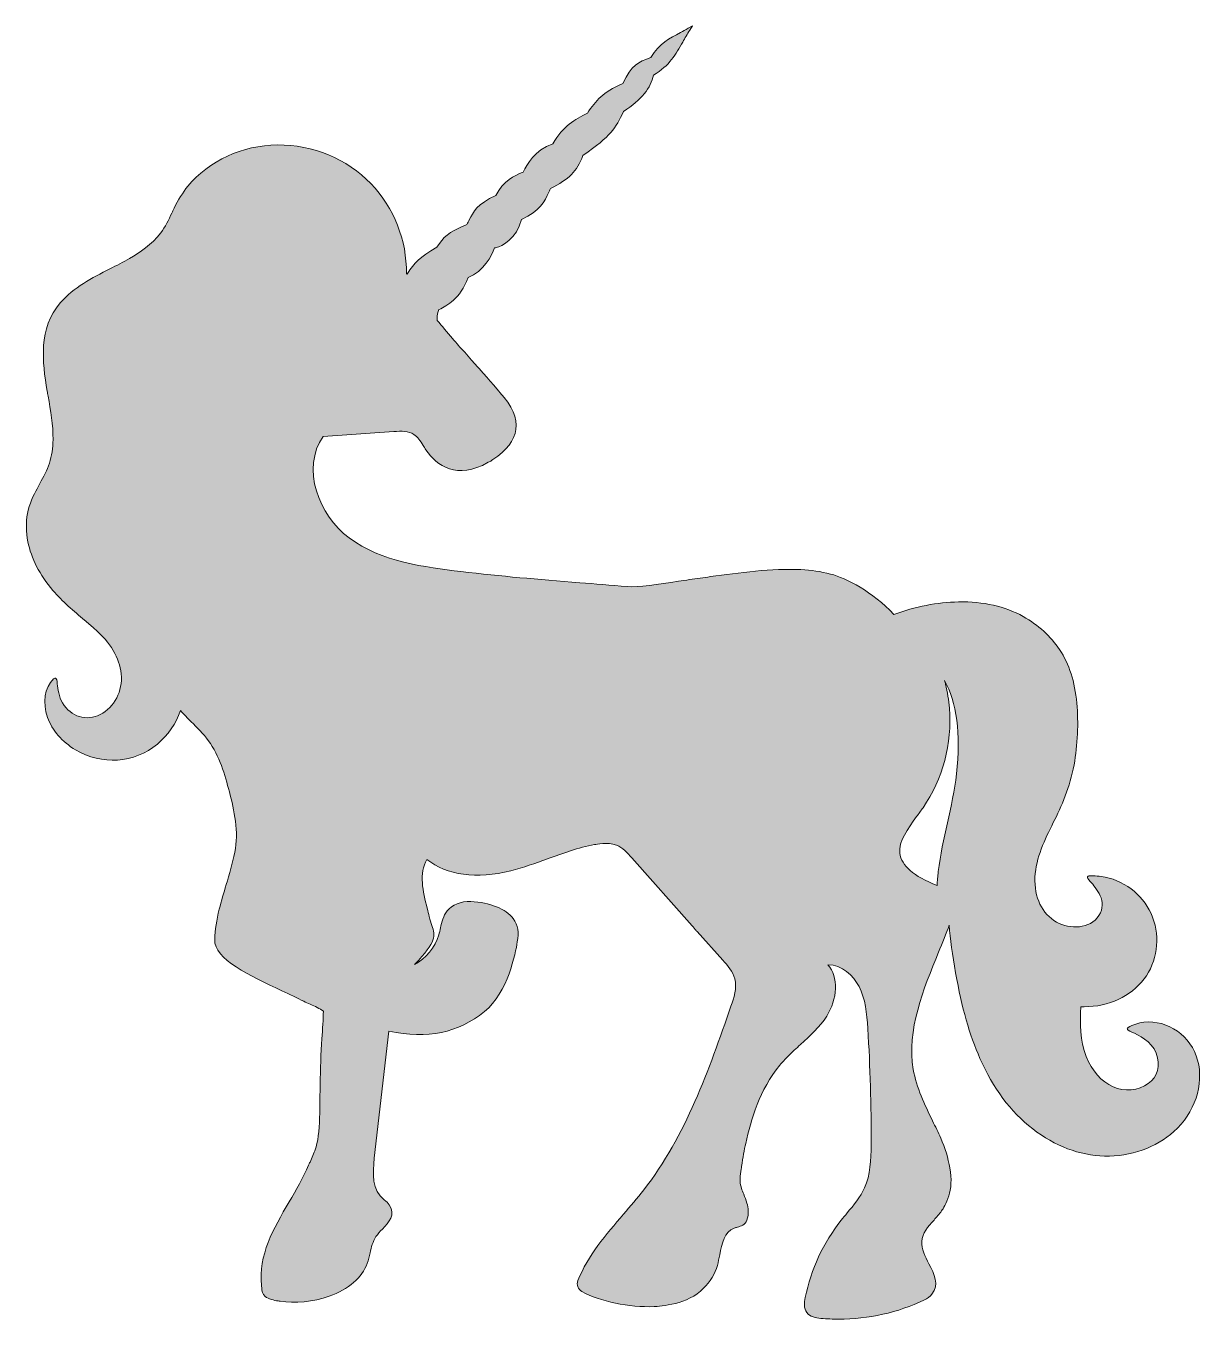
# Model space of a CAD drawing. Header units: millimetres. Extents: x -506 to 1905, y 150 to 589.
# Drawn here: x 1522.3 to 1904.9, y 149.9 to 569.8 of the extents above; entities that cross this region are included whole.
import ezdxf

# ---------------------------------------------------------------- set-up
doc = ezdxf.new("R2010")
doc.units = ezdxf.units.MM
doc.header["$MEASUREMENT"] = 0
doc.layers.add('Layer 1', color=7, linetype='Continuous')

msp = doc.modelspace()

# ---------------------------------------------------------------- hatches: boundary and pattern name
at = {"layer": 'Layer 1'}
h = msp.add_hatch(color=6, dxfattribs=at)
h.dxf.hatch_style = 2
edge = h.paths.add_edge_path()
edge.add_spline(control_points=[(1902.84, 233.98), (1900.8, 241.77), (1893.14, 247.18), (1885.39, 246.31), (1883.62, 246.11), (1881.89, 245.54), (1880.25, 244.62), (1879.99, 244.48), (1879.97, 244.26), (1879.98, 244.17), (1880, 243.78), (1880.36, 243.62), (1881.45, 243.13), (1883.53, 242.21), (1887.86, 240.27), (1889.37, 236.23), (1890.81, 232.33), (1889.82, 228.56), (1886.78, 226.37), (1883.64, 224.11), (1879.05, 223.7), (1875.37, 225.34), (1871.63, 227.02), (1868.46, 230.6), (1866.68, 235.16), (1864.63, 240.4), (1864.61, 246.03), (1864.93, 251.36), (1865.29, 251.35), (1865.65, 251.34), (1866, 251.34), (1874.01, 251.34), (1881.03, 254.58), (1885.42, 260.35), (1889.68, 265.95), (1890.76, 273.63), (1888.22, 280.39), (1885.76, 286.96), (1879.84, 291.96), (1872.77, 293.43), (1871.1, 293.78), (1869.34, 293.91), (1867.52, 293.83), (1867.32, 293.83), (1867.15, 293.72), (1867.08, 293.55), (1866.93, 293.2), (1867.19, 292.9), (1867.97, 292.02), (1869.84, 289.9), (1873.72, 285.48), (1870.77, 280.97), (1867.86, 276.53), (1861.37, 276.4), (1857.03, 278.83), (1852.32, 281.46), (1849.7, 286.92), (1850.02, 293.43), (1850.34, 299.75), (1853.2, 305.54), (1855.97, 311.13), (1858.57, 316.38), (1861.41, 322.72), (1862.69, 329.85), (1863.88, 336.44), (1864.19, 343.4), (1863.6, 349.95), (1862.97, 356.83), (1861.1, 362.67), (1858.02, 367.29), (1855.16, 371.59), (1851.07, 375.31), (1846.17, 378.06), (1840.31, 381.35), (1833.26, 382.94), (1825.23, 382.8), (1818.34, 382.68), (1811.06, 381.26), (1804.19, 378.7), (1797.17, 386.22), (1788.97, 390.41), (1783.61, 391.83), (1780.54, 392.65), (1777.3, 393.14), (1773.99, 393.29), (1764.54, 393.72), (1753.96, 392.27), (1744.62, 390.99), (1743.51, 390.84), (1742.41, 390.69), (1741.33, 390.54), (1739.1, 390.24), (1736.62, 389.86), (1734.21, 389.49), (1727.77, 388.49), (1721.12, 387.46), (1717.67, 387.75), (1712.07, 388.22), (1707.08, 388.63), (1702.25, 389.02), (1688.2, 390.15), (1677.11, 391.05), (1663.56, 392.67), (1652.1, 394.05), (1637.83, 395.76), (1627.32, 403.55), (1617.46, 410.87), (1611.61, 426.18), (1618.89, 436.54), (1618.89, 436.54), (1641.8, 438.1), (1641.8, 438.1), (1644.32, 438.27), (1646.55, 438.32), (1648.32, 437.17), (1649.61, 436.35), (1650.43, 435.03), (1651.3, 433.63), (1651.61, 433.14), (1651.92, 432.63), (1652.26, 432.15), (1655.82, 427.06), (1662.22, 422.23), (1672.5, 428.12), (1672.7, 428.19), (1672.89, 428.27), (1673.07, 428.35), (1673.28, 428.45), (1673.45, 428.59), (1673.58, 428.76), (1673.58, 428.76), (1673.65, 428.8), (1673.65, 428.8), (1673.76, 428.88), (1673.88, 428.95), (1674, 429.03), (1678.48, 431.94), (1680.98, 435.22), (1681.44, 438.76), (1681.92, 442.49), (1680.23, 446.43), (1676.27, 450.8), (1676.27, 450.8), (1676.26, 450.79), (1676.26, 450.79), (1676.04, 451.09), (1670.32, 457.65), (1669.65, 458.42), (1668.51, 459.72), (1663.15, 465.75), (1662.85, 466.01), (1662.85, 466.01), (1662.85, 466.02), (1662.85, 466.02), (1662.16, 466.83), (1661.49, 467.61), (1660.85, 468.35), (1659.03, 470.46), (1657.46, 472.29), (1655.93, 474.2), (1655.85, 474.64), (1655.74, 476.68), (1656.48, 477.69), (1656.48, 477.69), (1656.53, 477.72), (1656.53, 477.72), (1659.21, 479.07), (1663.23, 481.11), (1665.96, 488.11), (1670.97, 490.05), (1673.58, 495.3), (1674.55, 497.75), (1674.7, 497.75), (1674.87, 497.78), (1675.07, 497.83), (1676.87, 498.27), (1681.79, 500.75), (1683.25, 506.92), (1689.5, 509.87), (1690.64, 512.48), (1692.22, 516.07), (1692.36, 516.39), (1692.5, 516.71), (1692.65, 517.03), (1698.84, 520.07), (1701.25, 522.5), (1703.23, 527.73), (1712.5, 534.18), (1713.69, 536.51), (1716.43, 542.02), (1722.25, 545.9), (1725.33, 549.66), (1726.1, 553.83), (1731.39, 556.94), (1733.45, 560.65), (1735.63, 564.58), (1736.35, 565.86), (1737.08, 567.19), (1737.94, 568.49), (1737.94, 568.49), (1738.83, 569.84), (1738.83, 569.84), (1738.83, 569.84), (1737.43, 569.04), (1737.43, 569.04), (1736.56, 568.55), (1735.72, 568.11), (1734.91, 567.68), (1731.3, 565.78), (1728.19, 564.14), (1725.23, 559.59), (1725.23, 559.59), (1724.95, 559.48), (1724.95, 559.48), (1721.29, 558.07), (1719.07, 557.21), (1716.15, 551.14), (1709.52, 548.24), (1707.53, 545.68), (1704.66, 541.44), (1700.56, 539.51), (1696.89, 537.4), (1693.47, 531.5), (1687.47, 529.45), (1685.07, 524.87), (1683.78, 522.34), (1683.67, 522.28), (1683.42, 522.18), (1683.19, 522.08), (1681.4, 521.34), (1677.24, 519.59), (1674.93, 514.73), (1668.93, 512.16), (1667.49, 509.24), (1666.33, 506.89), (1666.07, 506.35), (1665.82, 505.85), (1665.53, 505.38), (1659.12, 502.64), (1658.06, 501.39), (1655.83, 497.94), (1650.16, 494.53), (1648.57, 493.13), (1646.11, 489.21), (1646.05, 489.28), (1645.98, 489.34), (1645.91, 489.41), (1646.08, 500.14), (1641.87, 510.78), (1634.35, 518.64), (1626.65, 526.69), (1615.59, 531.25), (1604.03, 531.16), (1592.63, 531.06), (1581.75, 526.05), (1574.94, 517.75), (1573.28, 515.74), (1571.82, 513.4), (1570.46, 510.61), (1570.21, 510.09), (1569.96, 509.57), (1569.71, 509.04), (1568.68, 506.86), (1567.61, 504.6), (1566.14, 502.65), (1563.23, 498.79), (1559.2, 496.18), (1556.01, 494.33), (1553.96, 493.14), (1551.76, 492.02), (1549.63, 490.94), (1543.83, 487.99), (1537.83, 484.93), (1533.5, 479.88), (1526.43, 471.64), (1527.6, 460.79), (1529.26, 451.27), (1529.36, 450.71), (1529.46, 450.14), (1529.56, 449.57), (1530.37, 444.97), (1531.21, 440.21), (1531.15, 435.48), (1531.12, 432.73), (1530.73, 430.16), (1529.99, 427.87), (1529.25, 425.55), (1528.05, 423.37), (1526.89, 421.26), (1526.58, 420.69), (1526.27, 420.13), (1525.97, 419.56), (1524.83, 417.43), (1523.45, 414.58), (1522.87, 411.47), (1522.33, 408.59), (1522.38, 405.52), (1523, 402.34), (1524.07, 396.88), (1526.8, 391.56), (1531.11, 386.54), (1534.23, 382.91), (1537.89, 379.81), (1541.42, 376.82), (1542.42, 375.98), (1543.44, 375.11), (1544.44, 374.25), (1549.89, 369.51), (1552.79, 364.66), (1553.29, 359.39), (1553.82, 353.78), (1551.15, 348.62), (1546.48, 346.23), (1542.02, 343.95), (1536.99, 345.49), (1534.25, 349.97), (1532.99, 352.03), (1532.72, 354.52), (1532.55, 356.16), (1532.42, 357.39), (1532.36, 357.9), (1531.95, 358.04), (1531.83, 358.08), (1531.59, 358.11), (1531.33, 357.85), (1528.4, 354.83), (1527.67, 350.13), (1529.39, 345.26), (1530.86, 341.11), (1534.09, 337.37), (1538.47, 334.74), (1546.92, 329.67), (1557.6, 330.42), (1565.04, 336.61), (1568.55, 339.53), (1571.12, 343.28), (1572.51, 347.49), (1573.63, 346.24), (1574.84, 345.04), (1576.01, 343.88), (1577.94, 341.96), (1579.95, 339.97), (1581.58, 337.74), (1585.2, 332.79), (1587, 326.58), (1588.41, 321.16), (1589.98, 315.12), (1591.54, 308.12), (1590.19, 301.51), (1589.46, 297.96), (1588.4, 294.41), (1587.37, 290.98), (1586.59, 288.38), (1585.79, 285.69), (1585.13, 283.02), (1584.24, 279.36), (1583.78, 276.32), (1583.66, 273.16), (1583.41, 266.8), (1595.13, 261.34), (1605.46, 256.53), (1608.04, 255.33), (1610.47, 254.2), (1612.55, 253.12), (1613.19, 252.8), (1613.92, 252.48), (1614.7, 252.14), (1616.17, 251.49), (1617.84, 250.76), (1618.93, 249.9), (1618.92, 247.47), (1618.68, 244), (1618.46, 240.9), (1618.12, 236.27), (1618, 231.1), (1617.88, 226.09), (1617.76, 220.99), (1618.11, 209.44), (1616.27, 204.89), (1615.95, 204.1), (1615.18, 202.16), (1614.61, 200.9), (1614.42, 200.49), (1614.26, 200.13), (1614.15, 199.87), (1612.38, 195.79), (1610.07, 191.83), (1607.85, 188.01), (1602.69, 179.14), (1597.82, 170.77), (1598.86, 160.79), (1598.89, 160.57), (1598.9, 160.36), (1598.92, 160.16), (1599, 159.05), (1599.08, 158.1), (1600.07, 157.24), (1601.12, 156.33), (1602.88, 156.04), (1604.29, 155.81), (1604.51, 155.78), (1604.72, 155.74), (1604.92, 155.71), (1609.55, 154.89), (1615.65, 155.53), (1620.84, 157.37), (1627.11, 159.6), (1631.5, 163.37), (1633.18, 167.99), (1633.58, 169.09), (1633.85, 170.25), (1634.1, 171.38), (1634.54, 173.31), (1634.96, 175.14), (1636.01, 176.69), (1636.58, 177.52), (1637.35, 178.34), (1638.09, 179.13), (1640.26, 181.42), (1642.49, 183.79), (1640.35, 186.98), (1639.94, 187.58), (1639.4, 188.13), (1638.68, 188.67), (1634.63, 191.69), (1634.91, 197.23), (1635.48, 202.18), (1635.48, 202.18), (1640.25, 243.37), (1640.25, 243.37), (1652.85, 240.78), (1662.72, 242.83), (1671.26, 249.8), (1678.88, 256.01), (1681.34, 268.65), (1681.91, 272.41), (1682.62, 275.33), (1682.18, 277.87), (1680.61, 279.96), (1678.22, 283.14), (1673.05, 285.2), (1666.78, 285.48), (1663.6, 285.62), (1660.74, 284.49), (1659.13, 282.46), (1657.86, 280.87), (1657.41, 278.86), (1656.97, 276.92), (1656.81, 276.19), (1656.64, 275.43), (1656.43, 274.71), (1655.22, 270.62), (1652.26, 267.05), (1648.5, 265.02), (1655.81, 272.82), (1655.36, 274.17), (1654.15, 277.77), (1653.88, 278.58), (1653.58, 279.49), (1653.32, 280.63), (1653.11, 281.51), (1652.89, 282.42), (1652.67, 283.3), (1651.29, 288.85), (1649.86, 294.58), (1652.58, 299.17), (1658.9, 294.02), (1668.78, 292.67), (1679.78, 295.49), (1683.83, 296.52), (1687.82, 297.97), (1691.68, 299.36), (1696.64, 301.16), (1701.77, 303.02), (1707.01, 304), (1707.71, 304.13), (1711.07, 304.88), (1714.14, 303.78), (1716.18, 303.05), (1717.69, 301.21), (1719.06, 299.67), (1719.06, 299.67), (1738.68, 277.66), (1738.68, 277.66), (1739.11, 277.11), (1739.55, 276.58), (1739.98, 276.05), (1740.1, 275.97), (1740.21, 275.89), (1740.32, 275.82), (1740.32, 275.82), (1748.64, 266.48), (1748.64, 266.48), (1750.19, 264.74), (1751.94, 262.78), (1752.56, 260.4), (1753.33, 257.41), (1752.21, 254.16), (1751.3, 251.55), (1744.11, 230.86), (1736.68, 209.46), (1722.95, 191.84), (1720.87, 189.17), (1718.6, 186.53), (1716.41, 183.98), (1710.72, 177.37), (1704.84, 170.53), (1701.59, 162.43), (1701.08, 161.13), (1701.64, 159.53), (1702.86, 158.87), (1708.8, 155.63), (1718.22, 153.66), (1726.31, 153.97), (1728.16, 154.04), (1737.65, 154.66), (1742.3, 159.89), (1744.56, 162.07), (1746.09, 164.58), (1746.88, 167.37), (1747.18, 168.46), (1747.42, 169.64), (1747.64, 170.78), (1748.37, 174.48), (1749.13, 178.3), (1752.35, 179.46), (1752.7, 179.59), (1753.05, 179.68), (1753.39, 179.78), (1754.66, 180.14), (1755.85, 180.48), (1756.48, 182.09), (1757.23, 184.01), (1756.9, 186.11), (1756.49, 187.54), (1756.2, 188.55), (1755.81, 189.52), (1755.43, 190.46), (1755.17, 191.1), (1754.9, 191.77), (1754.67, 192.43), (1753.99, 194.39), (1754.32, 196.56), (1754.64, 198.65), (1754.68, 198.92), (1754.72, 199.19), (1754.76, 199.46), (1755.19, 202.42), (1755.61, 204.8), (1756.08, 206.96), (1757.77, 214.62), (1760.56, 224.43), (1767.2, 232.39), (1768, 233.35), (1768.86, 234.3), (1769.76, 235.21), (1771.09, 236.55), (1772.52, 237.85), (1773.91, 239.1), (1776.97, 241.88), (1780.14, 244.75), (1782.4, 248.3), (1784.12, 250.99), (1785.12, 254.15), (1785.22, 257.19), (1785.31, 260.26), (1784.48, 262.93), (1782.8, 264.96), (1787.27, 264.94), (1791.05, 261.49), (1792.89, 257.9), (1794.96, 253.88), (1795.4, 249.33), (1795.72, 244.24), (1796.51, 231.8), (1796.87, 219.16), (1796.79, 206.69), (1796.76, 201.46), (1796.57, 196.79), (1794.68, 192.55), (1793.33, 189.54), (1791.15, 186.92), (1789.04, 184.4), (1788.38, 183.61), (1787.7, 182.8), (1787.06, 181.99), (1781.29, 174.71), (1777.27, 166.05), (1775.43, 156.94), (1775.09, 155.29), (1774.89, 153.41), (1775.93, 152.03), (1776.96, 150.65), (1778.82, 150.31), (1780.51, 150.16), (1782.44, 149.99), (1784.37, 149.9), (1786.3, 149.9), (1795.91, 149.9), (1805.43, 152.02), (1814.14, 156.13), (1815.1, 156.58), (1815.94, 157.24), (1816.57, 158.02), (1819.06, 161.13), (1817.29, 164.56), (1815.58, 167.87), (1814.35, 170.25), (1813.07, 172.71), (1813.24, 175.14), (1813.43, 177.83), (1815.28, 179.89), (1817.23, 182.07), (1818.08, 183.02), (1818.95, 184), (1819.68, 185.04), (1820.71, 186.51), (1823.95, 191.86), (1822.32, 198.99), (1821.86, 202.1), (1820.85, 205.45), (1819.4, 208.69), (1818.56, 210.57), (1817.65, 212.44), (1816.77, 214.25), (1814.19, 219.56), (1811.52, 225.04), (1810.49, 230.98), (1808.3, 243.62), (1813.82, 257.11), (1818.69, 269.01), (1819.96, 272.11), (1821.16, 275.07), (1822.16, 277.83), (1822.52, 273.26), (1823.19, 268.26), (1824.25, 262.3), (1826.24, 251.04), (1828.75, 242.24), (1832.14, 234.58), (1836.46, 224.82), (1842.06, 217.33), (1849.28, 211.68), (1856.43, 206.09), (1864.49, 203.04), (1872.61, 202.87), (1881.1, 202.7), (1889.3, 205.58), (1895.1, 210.78), (1901.9, 216.88), (1904.94, 225.99), (1902.84, 233.98)], knot_values=[0, 0, 0, 0, 1, 1, 1, 2, 2, 2, 3, 3, 3, 4, 4, 4, 5, 5, 5, 6, 6, 6, 7, 7, 7, 8, 8, 8, 9, 9, 9, 10, 10, 10, 11, 11, 11, 12, 12, 12, 13, 13, 13, 14, 14, 14, 15, 15, 15, 16, 16, 16, 17, 17, 17, 18, 18, 18, 19, 19, 19, 20, 20, 20, 21, 21, 21, 22, 22, 22, 23, 23, 23, 24, 24, 24, 25, 25, 25, 26, 26, 26, 27, 27, 27, 28, 28, 28, 29, 29, 29, 30, 30, 30, 31, 31, 31, 32, 32, 32, 33, 33, 33, 34, 34, 34, 35, 35, 35, 36, 36, 36, 37, 37, 37, 38, 38, 38, 39, 39, 39, 40, 40, 40, 41, 41, 41, 42, 42, 42, 43, 43, 43, 44, 44, 44, 45, 45, 45, 46, 46, 46, 47, 47, 47, 48, 48, 48, 49, 49, 49, 50, 50, 50, 51, 51, 51, 52, 52, 52, 53, 53, 53, 54, 54, 54, 55, 55, 55, 56, 56, 56, 57, 57, 57, 58, 58, 58, 59, 59, 59, 60, 60, 60, 61, 61, 61, 62, 62, 62, 63, 63, 63, 64, 64, 64, 65, 65, 65, 66, 66, 66, 67, 67, 67, 68, 68, 68, 69, 69, 69, 70, 70, 70, 71, 71, 71, 72, 72, 72, 73, 73, 73, 74, 74, 74, 75, 75, 75, 76, 76, 76, 77, 77, 77, 78, 78, 78, 79, 79, 79, 80, 80, 80, 81, 81, 81, 82, 82, 82, 83, 83, 83, 84, 84, 84, 85, 85, 85, 86, 86, 86, 87, 87, 87, 88, 88, 88, 89, 89, 89, 90, 90, 90, 91, 91, 91, 92, 92, 92, 93, 93, 93, 94, 94, 94, 95, 95, 95, 96, 96, 96, 97, 97, 97, 98, 98, 98, 99, 99, 99, 100, 100, 100, 101, 101, 101, 102, 102, 102, 103, 103, 103, 104, 104, 104, 105, 105, 105, 106, 106, 106, 107, 107, 107, 108, 108, 108, 109, 109, 109, 110, 110, 110, 111, 111, 111, 112, 112, 112, 113, 113, 113, 114, 114, 114, 115, 115, 115, 116, 116, 116, 117, 117, 117, 118, 118, 118, 119, 119, 119, 120, 120, 120, 121, 121, 121, 122, 122, 122, 123, 123, 123, 124, 124, 124, 125, 125, 125, 126, 126, 126, 127, 127, 127, 128, 128, 128, 129, 129, 129, 130, 130, 130, 131, 131, 131, 132, 132, 132, 133, 133, 133, 134, 134, 134, 135, 135, 135, 136, 136, 136, 137, 137, 137, 138, 138, 138, 139, 139, 139, 140, 140, 140, 141, 141, 141, 142, 142, 142, 143, 143, 143, 144, 144, 144, 145, 145, 145, 146, 146, 146, 147, 147, 147, 148, 148, 148, 149, 149, 149, 150, 150, 150, 151, 151, 151, 152, 152, 152, 153, 153, 153, 154, 154, 154, 155, 155, 155, 156, 156, 156, 157, 157, 157, 158, 158, 158, 159, 159, 159, 160, 160, 160, 161, 161, 161, 162, 162, 162, 163, 163, 163, 164, 164, 164, 165, 165, 165, 166, 166, 166, 167, 167, 167, 168, 168, 168, 169, 169, 169, 170, 170, 170, 171, 171, 171, 172, 172, 172, 173, 173, 173, 174, 174, 174, 175, 175, 175, 176, 176, 176, 177, 177, 177, 178, 178, 178, 179, 179, 179, 180, 180, 180, 181, 181, 181, 182, 182, 182, 183, 183, 183, 184, 184, 184, 185, 185, 185, 186, 186, 186, 187, 187, 187, 188, 188, 188, 189, 189, 189, 190, 190, 190, 191, 191, 191, 192, 192, 192, 193, 193, 193, 194, 194, 194, 195, 195, 195, 196, 196, 196, 197, 197, 197, 198, 198, 198, 199, 199, 199, 200, 200, 200, 201, 201, 201, 202, 202, 202, 203, 203, 203, 204, 204, 204, 205, 205, 205, 206, 206, 206, 207, 207, 207, 208, 208, 208, 209, 209, 209, 210, 210, 210, 211, 211, 211, 212, 212, 212, 213, 213, 213, 214, 214, 214, 215, 215, 215, 216, 216, 216, 217, 217, 217, 217], degree=3, periodic=1)
edge = h.paths.add_edge_path()
edge.add_spline(control_points=[(1824.51, 326.93), (1823.93, 321.65), (1822.74, 316.27), (1821.59, 311.07), (1820.45, 305.93), (1819.28, 300.62), (1818.62, 295.21), (1818.44, 293.71), (1818.31, 292.22), (1818.21, 290.7), (1810.58, 293.71), (1806.63, 297.14), (1806.14, 301.16), (1805.67, 305.06), (1808.68, 309.14), (1811.59, 313.08), (1812.28, 314.02), (1812.99, 314.98), (1813.67, 315.95), (1820.11, 325.25), (1823.16, 336.72), (1822.24, 348.25), (1822.03, 350.88), (1821.61, 353.5), (1820.99, 356.03), (1820.9, 356.4), (1820.77, 356.82), (1820.61, 357.29), (1824.66, 350.27), (1825.97, 340.09), (1824.51, 326.93)], knot_values=[0, 0, 0, 0, 1, 1, 1, 2, 2, 2, 3, 3, 3, 4, 4, 4, 5, 5, 5, 6, 6, 6, 7, 7, 7, 8, 8, 8, 9, 9, 9, 10, 10, 10, 10], degree=3, periodic=1)

# ---------------------------------------------------------------- linework, layer by layer
at = {"layer": 'Layer 1', "lineweight": 0}
for points, knots in [([(1902.84, 233.98), (1900.8, 241.77), (1893.14, 247.18), (1885.39, 246.31), (1883.62, 246.11), (1881.89, 245.54), (1880.25, 244.62), (1879.99, 244.48), (1879.97, 244.26), (1879.98, 244.17), (1880, 243.78), (1880.36, 243.62), (1881.45, 243.13), (1883.53, 242.21), (1887.86, 240.27), (1889.37, 236.23), (1890.81, 232.33), (1889.82, 228.56), (1886.78, 226.37), (1883.64, 224.11), (1879.05, 223.7), (1875.37, 225.34), (1871.63, 227.02), (1868.46, 230.6), (1866.68, 235.16), (1864.63, 240.4), (1864.61, 246.03), (1864.93, 251.36), (1865.29, 251.35), (1865.65, 251.34), (1866, 251.34), (1874.01, 251.34), (1881.03, 254.58), (1885.42, 260.35), (1889.68, 265.95), (1890.76, 273.63), (1888.22, 280.39), (1885.76, 286.96), (1879.84, 291.96), (1872.77, 293.43), (1871.1, 293.78), (1869.34, 293.91), (1867.52, 293.83), (1867.32, 293.83), (1867.15, 293.72), (1867.08, 293.55), (1866.93, 293.2), (1867.19, 292.9), (1867.97, 292.02), (1869.84, 289.9), (1873.72, 285.48), (1870.77, 280.97), (1867.86, 276.53), (1861.37, 276.4), (1857.03, 278.83), (1852.32, 281.46), (1849.7, 286.92), (1850.02, 293.43), (1850.34, 299.75), (1853.2, 305.54), (1855.97, 311.13), (1858.57, 316.38), (1861.41, 322.72), (1862.69, 329.85), (1863.88, 336.44), (1864.19, 343.4), (1863.6, 349.95), (1862.97, 356.83), (1861.1, 362.67), (1858.02, 367.29), (1855.16, 371.59), (1851.07, 375.31), (1846.17, 378.06), (1840.31, 381.35), (1833.26, 382.94), (1825.23, 382.8), (1818.34, 382.68), (1811.06, 381.26), (1804.19, 378.7), (1797.17, 386.22), (1788.97, 390.41), (1783.61, 391.83), (1780.54, 392.65), (1777.3, 393.14), (1773.99, 393.29), (1764.54, 393.72), (1753.96, 392.27), (1744.62, 390.99), (1743.51, 390.84), (1742.41, 390.69), (1741.33, 390.54), (1739.1, 390.24), (1736.62, 389.86), (1734.21, 389.49), (1727.77, 388.49), (1721.12, 387.46), (1717.67, 387.75), (1712.07, 388.22), (1707.08, 388.63), (1702.25, 389.02), (1688.2, 390.15), (1677.11, 391.05), (1663.56, 392.67), (1652.1, 394.05), (1637.83, 395.76), (1627.32, 403.55), (1617.46, 410.87), (1611.61, 426.18), (1618.89, 436.54), (1618.89, 436.54), (1641.8, 438.1), (1641.8, 438.1), (1644.32, 438.27), (1646.55, 438.32), (1648.32, 437.17), (1649.61, 436.35), (1650.43, 435.03), (1651.3, 433.63), (1651.61, 433.14), (1651.92, 432.63), (1652.26, 432.15), (1655.82, 427.06), (1662.22, 422.23), (1672.5, 428.12), (1672.7, 428.19), (1672.89, 428.27), (1673.07, 428.35), (1673.28, 428.45), (1673.45, 428.59), (1673.58, 428.76), (1673.58, 428.76), (1673.65, 428.8), (1673.65, 428.8), (1673.76, 428.88), (1673.88, 428.95), (1674, 429.03), (1678.48, 431.94), (1680.98, 435.22), (1681.44, 438.76), (1681.92, 442.49), (1680.23, 446.43), (1676.27, 450.8), (1676.27, 450.8), (1676.26, 450.79), (1676.26, 450.79), (1676.04, 451.09), (1670.32, 457.65), (1669.65, 458.42), (1668.51, 459.72), (1663.15, 465.75), (1662.85, 466.01), (1662.85, 466.01), (1662.85, 466.02), (1662.85, 466.02), (1662.16, 466.83), (1661.49, 467.61), (1660.85, 468.35), (1659.03, 470.46), (1657.46, 472.29), (1655.93, 474.2), (1655.85, 474.64), (1655.74, 476.68), (1656.48, 477.69), (1656.48, 477.69), (1656.53, 477.72), (1656.53, 477.72), (1659.21, 479.07), (1663.23, 481.11), (1665.96, 488.11), (1670.97, 490.05), (1673.58, 495.3), (1674.55, 497.75), (1674.7, 497.75), (1674.87, 497.78), (1675.07, 497.83), (1676.87, 498.27), (1681.79, 500.75), (1683.25, 506.92), (1689.5, 509.87), (1690.64, 512.48), (1692.22, 516.07), (1692.36, 516.39), (1692.5, 516.71), (1692.65, 517.03), (1698.84, 520.07), (1701.25, 522.5), (1703.23, 527.73), (1712.5, 534.18), (1713.69, 536.51), (1716.43, 542.02), (1722.25, 545.9), (1725.33, 549.66), (1726.1, 553.83), (1731.39, 556.94), (1733.45, 560.65), (1735.63, 564.58), (1736.35, 565.86), (1737.08, 567.19), (1737.94, 568.49), (1737.94, 568.49), (1738.83, 569.84), (1738.83, 569.84), (1738.83, 569.84), (1737.43, 569.04), (1737.43, 569.04), (1736.56, 568.55), (1735.72, 568.11), (1734.91, 567.68), (1731.3, 565.78), (1728.19, 564.14), (1725.23, 559.59), (1725.23, 559.59), (1724.95, 559.48), (1724.95, 559.48), (1721.29, 558.07), (1719.07, 557.21), (1716.15, 551.14), (1709.52, 548.24), (1707.53, 545.68), (1704.66, 541.44), (1700.56, 539.51), (1696.89, 537.4), (1693.47, 531.5), (1687.47, 529.45), (1685.07, 524.87), (1683.78, 522.34), (1683.67, 522.28), (1683.42, 522.18), (1683.19, 522.08), (1681.4, 521.34), (1677.24, 519.59), (1674.93, 514.73), (1668.93, 512.16), (1667.49, 509.24), (1666.33, 506.89), (1666.07, 506.35), (1665.82, 505.85), (1665.53, 505.38), (1659.12, 502.64), (1658.06, 501.39), (1655.83, 497.94), (1650.16, 494.53), (1648.57, 493.13), (1646.11, 489.21), (1646.05, 489.28), (1645.98, 489.34), (1645.91, 489.41), (1646.08, 500.14), (1641.87, 510.78), (1634.35, 518.64), (1626.65, 526.69), (1615.59, 531.25), (1604.03, 531.16), (1592.63, 531.06), (1581.75, 526.05), (1574.94, 517.75), (1573.28, 515.74), (1571.82, 513.4), (1570.46, 510.61), (1570.21, 510.09), (1569.96, 509.57), (1569.71, 509.04), (1568.68, 506.86), (1567.61, 504.6), (1566.14, 502.65), (1563.23, 498.79), (1559.2, 496.18), (1556.01, 494.33), (1553.96, 493.14), (1551.76, 492.02), (1549.63, 490.94), (1543.83, 487.99), (1537.83, 484.93), (1533.5, 479.88), (1526.43, 471.64), (1527.6, 460.79), (1529.26, 451.27), (1529.36, 450.71), (1529.46, 450.14), (1529.56, 449.57), (1530.37, 444.97), (1531.21, 440.21), (1531.15, 435.48), (1531.12, 432.73), (1530.73, 430.16), (1529.99, 427.87), (1529.25, 425.55), (1528.05, 423.37), (1526.89, 421.26), (1526.58, 420.69), (1526.27, 420.13), (1525.97, 419.56), (1524.83, 417.43), (1523.45, 414.58), (1522.87, 411.47), (1522.33, 408.59), (1522.38, 405.52), (1523, 402.34), (1524.07, 396.88), (1526.8, 391.56), (1531.11, 386.54), (1534.23, 382.91), (1537.89, 379.81), (1541.42, 376.82), (1542.42, 375.98), (1543.44, 375.11), (1544.44, 374.25), (1549.89, 369.51), (1552.79, 364.66), (1553.29, 359.39), (1553.82, 353.78), (1551.15, 348.62), (1546.48, 346.23), (1542.02, 343.95), (1536.99, 345.49), (1534.25, 349.97), (1532.99, 352.03), (1532.72, 354.52), (1532.55, 356.16), (1532.42, 357.39), (1532.36, 357.9), (1531.95, 358.04), (1531.83, 358.08), (1531.59, 358.11), (1531.33, 357.85), (1528.4, 354.83), (1527.67, 350.13), (1529.39, 345.26), (1530.86, 341.11), (1534.09, 337.37), (1538.47, 334.74), (1546.92, 329.67), (1557.6, 330.42), (1565.04, 336.61), (1568.55, 339.53), (1571.12, 343.28), (1572.51, 347.49), (1573.63, 346.24), (1574.84, 345.04), (1576.01, 343.88), (1577.94, 341.96), (1579.95, 339.97), (1581.58, 337.74), (1585.2, 332.79), (1587, 326.58), (1588.41, 321.16), (1589.98, 315.12), (1591.54, 308.12), (1590.19, 301.51), (1589.46, 297.96), (1588.4, 294.41), (1587.37, 290.98), (1586.59, 288.38), (1585.79, 285.69), (1585.13, 283.02), (1584.24, 279.36), (1583.78, 276.32), (1583.66, 273.16), (1583.41, 266.8), (1595.13, 261.34), (1605.46, 256.53), (1608.04, 255.33), (1610.47, 254.2), (1612.55, 253.12), (1613.19, 252.8), (1613.92, 252.48), (1614.7, 252.14), (1616.17, 251.49), (1617.84, 250.76), (1618.93, 249.9), (1618.92, 247.47), (1618.68, 244), (1618.46, 240.9), (1618.12, 236.27), (1618, 231.1), (1617.88, 226.09), (1617.76, 220.99), (1618.11, 209.44), (1616.27, 204.89), (1615.95, 204.1), (1615.18, 202.16), (1614.61, 200.9), (1614.42, 200.49), (1614.26, 200.13), (1614.15, 199.87), (1612.38, 195.79), (1610.07, 191.83), (1607.85, 188.01), (1602.69, 179.14), (1597.82, 170.77), (1598.86, 160.79), (1598.89, 160.57), (1598.9, 160.36), (1598.92, 160.16), (1599, 159.05), (1599.08, 158.1), (1600.07, 157.24), (1601.12, 156.33), (1602.88, 156.04), (1604.29, 155.81), (1604.51, 155.78), (1604.72, 155.74), (1604.92, 155.71), (1609.55, 154.89), (1615.65, 155.53), (1620.84, 157.37), (1627.11, 159.6), (1631.5, 163.37), (1633.18, 167.99), (1633.58, 169.09), (1633.85, 170.25), (1634.1, 171.38), (1634.54, 173.31), (1634.96, 175.14), (1636.01, 176.69), (1636.58, 177.52), (1637.35, 178.34), (1638.09, 179.13), (1640.26, 181.42), (1642.49, 183.79), (1640.35, 186.98), (1639.94, 187.58), (1639.4, 188.13), (1638.68, 188.67), (1634.63, 191.69), (1634.91, 197.23), (1635.48, 202.18), (1635.48, 202.18), (1640.25, 243.37), (1640.25, 243.37), (1652.85, 240.78), (1662.72, 242.83), (1671.26, 249.8), (1678.88, 256.01), (1681.34, 268.65), (1681.91, 272.41), (1682.62, 275.33), (1682.18, 277.87), (1680.61, 279.96), (1678.22, 283.14), (1673.05, 285.2), (1666.78, 285.48), (1663.6, 285.62), (1660.74, 284.49), (1659.13, 282.46), (1657.86, 280.87), (1657.41, 278.86), (1656.97, 276.92), (1656.81, 276.19), (1656.64, 275.43), (1656.43, 274.71), (1655.22, 270.62), (1652.26, 267.05), (1648.5, 265.02), (1655.81, 272.82), (1655.36, 274.17), (1654.15, 277.77), (1653.88, 278.58), (1653.58, 279.49), (1653.32, 280.63), (1653.11, 281.51), (1652.89, 282.42), (1652.67, 283.3), (1651.29, 288.85), (1649.86, 294.58), (1652.58, 299.17), (1658.9, 294.02), (1668.78, 292.67), (1679.78, 295.49), (1683.83, 296.52), (1687.82, 297.97), (1691.68, 299.36), (1696.64, 301.16), (1701.77, 303.02), (1707.01, 304), (1707.71, 304.13), (1711.07, 304.88), (1714.14, 303.78), (1716.18, 303.05), (1717.69, 301.21), (1719.06, 299.67), (1719.06, 299.67), (1738.68, 277.66), (1738.68, 277.66), (1739.11, 277.11), (1739.55, 276.58), (1739.98, 276.05), (1740.1, 275.97), (1740.21, 275.89), (1740.32, 275.82), (1740.32, 275.82), (1748.64, 266.48), (1748.64, 266.48), (1750.19, 264.74), (1751.94, 262.78), (1752.56, 260.4), (1753.33, 257.41), (1752.21, 254.16), (1751.3, 251.55), (1744.11, 230.86), (1736.68, 209.46), (1722.95, 191.84), (1720.87, 189.17), (1718.6, 186.53), (1716.41, 183.98), (1710.72, 177.37), (1704.84, 170.53), (1701.59, 162.43), (1701.08, 161.13), (1701.64, 159.53), (1702.86, 158.87), (1708.8, 155.63), (1718.22, 153.66), (1726.31, 153.97), (1728.16, 154.04), (1737.65, 154.66), (1742.3, 159.89), (1744.56, 162.07), (1746.09, 164.58), (1746.88, 167.37), (1747.18, 168.46), (1747.42, 169.64), (1747.64, 170.78), (1748.37, 174.48), (1749.13, 178.3), (1752.35, 179.46), (1752.7, 179.59), (1753.05, 179.68), (1753.39, 179.78), (1754.66, 180.14), (1755.85, 180.48), (1756.48, 182.09), (1757.23, 184.01), (1756.9, 186.11), (1756.49, 187.54), (1756.2, 188.55), (1755.81, 189.52), (1755.43, 190.46), (1755.17, 191.1), (1754.9, 191.77), (1754.67, 192.43), (1753.99, 194.39), (1754.32, 196.56), (1754.64, 198.65), (1754.68, 198.92), (1754.72, 199.19), (1754.76, 199.46), (1755.19, 202.42), (1755.61, 204.8), (1756.08, 206.96), (1757.77, 214.62), (1760.56, 224.43), (1767.2, 232.39), (1768, 233.35), (1768.86, 234.3), (1769.76, 235.21), (1771.09, 236.55), (1772.52, 237.85), (1773.91, 239.1), (1776.97, 241.88), (1780.14, 244.75), (1782.4, 248.3), (1784.12, 250.99), (1785.12, 254.15), (1785.22, 257.19), (1785.31, 260.26), (1784.48, 262.93), (1782.8, 264.96), (1787.27, 264.94), (1791.05, 261.49), (1792.89, 257.9), (1794.96, 253.88), (1795.4, 249.33), (1795.72, 244.24), (1796.51, 231.8), (1796.87, 219.16), (1796.79, 206.69), (1796.76, 201.46), (1796.57, 196.79), (1794.68, 192.55), (1793.33, 189.54), (1791.15, 186.92), (1789.04, 184.4), (1788.38, 183.61), (1787.7, 182.8), (1787.06, 181.99), (1781.29, 174.71), (1777.27, 166.05), (1775.43, 156.94), (1775.09, 155.29), (1774.89, 153.41), (1775.93, 152.03), (1776.96, 150.65), (1778.82, 150.31), (1780.51, 150.16), (1782.44, 149.99), (1784.37, 149.9), (1786.3, 149.9), (1795.91, 149.9), (1805.43, 152.02), (1814.14, 156.13), (1815.1, 156.58), (1815.94, 157.24), (1816.57, 158.02), (1819.06, 161.13), (1817.29, 164.56), (1815.58, 167.87), (1814.35, 170.25), (1813.07, 172.71), (1813.24, 175.14), (1813.43, 177.83), (1815.28, 179.89), (1817.23, 182.07), (1818.08, 183.02), (1818.95, 184), (1819.68, 185.04), (1820.71, 186.51), (1823.95, 191.86), (1822.32, 198.99), (1821.86, 202.1), (1820.85, 205.45), (1819.4, 208.69), (1818.56, 210.57), (1817.65, 212.44), (1816.77, 214.25), (1814.19, 219.56), (1811.52, 225.04), (1810.49, 230.98), (1808.3, 243.62), (1813.82, 257.11), (1818.69, 269.01), (1819.96, 272.11), (1821.16, 275.07), (1822.16, 277.83), (1822.52, 273.26), (1823.19, 268.26), (1824.25, 262.3), (1826.24, 251.04), (1828.75, 242.24), (1832.14, 234.58), (1836.46, 224.82), (1842.06, 217.33), (1849.28, 211.68), (1856.43, 206.09), (1864.49, 203.04), (1872.61, 202.87), (1881.1, 202.7), (1889.3, 205.58), (1895.1, 210.78), (1901.9, 216.88), (1904.94, 225.99), (1902.84, 233.98)], [0, 0, 0, 0, 1, 1, 1, 2, 2, 2, 3, 3, 3, 4, 4, 4, 5, 5, 5, 6, 6, 6, 7, 7, 7, 8, 8, 8, 9, 9, 9, 10, 10, 10, 11, 11, 11, 12, 12, 12, 13, 13, 13, 14, 14, 14, 15, 15, 15, 16, 16, 16, 17, 17, 17, 18, 18, 18, 19, 19, 19, 20, 20, 20, 21, 21, 21, 22, 22, 22, 23, 23, 23, 24, 24, 24, 25, 25, 25, 26, 26, 26, 27, 27, 27, 28, 28, 28, 29, 29, 29, 30, 30, 30, 31, 31, 31, 32, 32, 32, 33, 33, 33, 34, 34, 34, 35, 35, 35, 36, 36, 36, 37, 37, 37, 38, 38, 38, 39, 39, 39, 40, 40, 40, 41, 41, 41, 42, 42, 42, 43, 43, 43, 44, 44, 44, 45, 45, 45, 46, 46, 46, 47, 47, 47, 48, 48, 48, 49, 49, 49, 50, 50, 50, 51, 51, 51, 52, 52, 52, 53, 53, 53, 54, 54, 54, 55, 55, 55, 56, 56, 56, 57, 57, 57, 58, 58, 58, 59, 59, 59, 60, 60, 60, 61, 61, 61, 62, 62, 62, 63, 63, 63, 64, 64, 64, 65, 65, 65, 66, 66, 66, 67, 67, 67, 68, 68, 68, 69, 69, 69, 70, 70, 70, 71, 71, 71, 72, 72, 72, 73, 73, 73, 74, 74, 74, 75, 75, 75, 76, 76, 76, 77, 77, 77, 78, 78, 78, 79, 79, 79, 80, 80, 80, 81, 81, 81, 82, 82, 82, 83, 83, 83, 84, 84, 84, 85, 85, 85, 86, 86, 86, 87, 87, 87, 88, 88, 88, 89, 89, 89, 90, 90, 90, 91, 91, 91, 92, 92, 92, 93, 93, 93, 94, 94, 94, 95, 95, 95, 96, 96, 96, 97, 97, 97, 98, 98, 98, 99, 99, 99, 100, 100, 100, 101, 101, 101, 102, 102, 102, 103, 103, 103, 104, 104, 104, 105, 105, 105, 106, 106, 106, 107, 107, 107, 108, 108, 108, 109, 109, 109, 110, 110, 110, 111, 111, 111, 112, 112, 112, 113, 113, 113, 114, 114, 114, 115, 115, 115, 116, 116, 116, 117, 117, 117, 118, 118, 118, 119, 119, 119, 120, 120, 120, 121, 121, 121, 122, 122, 122, 123, 123, 123, 124, 124, 124, 125, 125, 125, 126, 126, 126, 127, 127, 127, 128, 128, 128, 129, 129, 129, 130, 130, 130, 131, 131, 131, 132, 132, 132, 133, 133, 133, 134, 134, 134, 135, 135, 135, 136, 136, 136, 137, 137, 137, 138, 138, 138, 139, 139, 139, 140, 140, 140, 141, 141, 141, 142, 142, 142, 143, 143, 143, 144, 144, 144, 145, 145, 145, 146, 146, 146, 147, 147, 147, 148, 148, 148, 149, 149, 149, 150, 150, 150, 151, 151, 151, 152, 152, 152, 153, 153, 153, 154, 154, 154, 155, 155, 155, 156, 156, 156, 157, 157, 157, 158, 158, 158, 159, 159, 159, 160, 160, 160, 161, 161, 161, 162, 162, 162, 163, 163, 163, 164, 164, 164, 165, 165, 165, 166, 166, 166, 167, 167, 167, 168, 168, 168, 169, 169, 169, 170, 170, 170, 171, 171, 171, 172, 172, 172, 173, 173, 173, 174, 174, 174, 175, 175, 175, 176, 176, 176, 177, 177, 177, 178, 178, 178, 179, 179, 179, 180, 180, 180, 181, 181, 181, 182, 182, 182, 183, 183, 183, 184, 184, 184, 185, 185, 185, 186, 186, 186, 187, 187, 187, 188, 188, 188, 189, 189, 189, 190, 190, 190, 191, 191, 191, 192, 192, 192, 193, 193, 193, 194, 194, 194, 195, 195, 195, 196, 196, 196, 197, 197, 197, 198, 198, 198, 199, 199, 199, 200, 200, 200, 201, 201, 201, 202, 202, 202, 203, 203, 203, 204, 204, 204, 205, 205, 205, 206, 206, 206, 207, 207, 207, 208, 208, 208, 209, 209, 209, 210, 210, 210, 211, 211, 211, 212, 212, 212, 213, 213, 213, 214, 214, 214, 215, 215, 215, 216, 216, 216, 217, 217, 217, 217]), ([(1824.51, 326.93), (1823.93, 321.65), (1822.74, 316.27), (1821.59, 311.07), (1820.45, 305.93), (1819.28, 300.62), (1818.62, 295.21), (1818.44, 293.71), (1818.31, 292.22), (1818.21, 290.7), (1810.58, 293.71), (1806.63, 297.14), (1806.14, 301.16), (1805.67, 305.06), (1808.68, 309.14), (1811.59, 313.08), (1812.28, 314.02), (1812.99, 314.98), (1813.67, 315.95), (1820.11, 325.25), (1823.16, 336.72), (1822.24, 348.25), (1822.03, 350.88), (1821.61, 353.5), (1820.99, 356.03), (1820.9, 356.4), (1820.77, 356.82), (1820.61, 357.29), (1824.66, 350.27), (1825.97, 340.09), (1824.51, 326.93)], [0, 0, 0, 0, 1, 1, 1, 2, 2, 2, 3, 3, 3, 4, 4, 4, 5, 5, 5, 6, 6, 6, 7, 7, 7, 8, 8, 8, 9, 9, 9, 10, 10, 10, 10])]:
    msp.add_open_spline(points, degree=3, knots=knots, dxfattribs=at)

doc.saveas('drawing.dxf')
